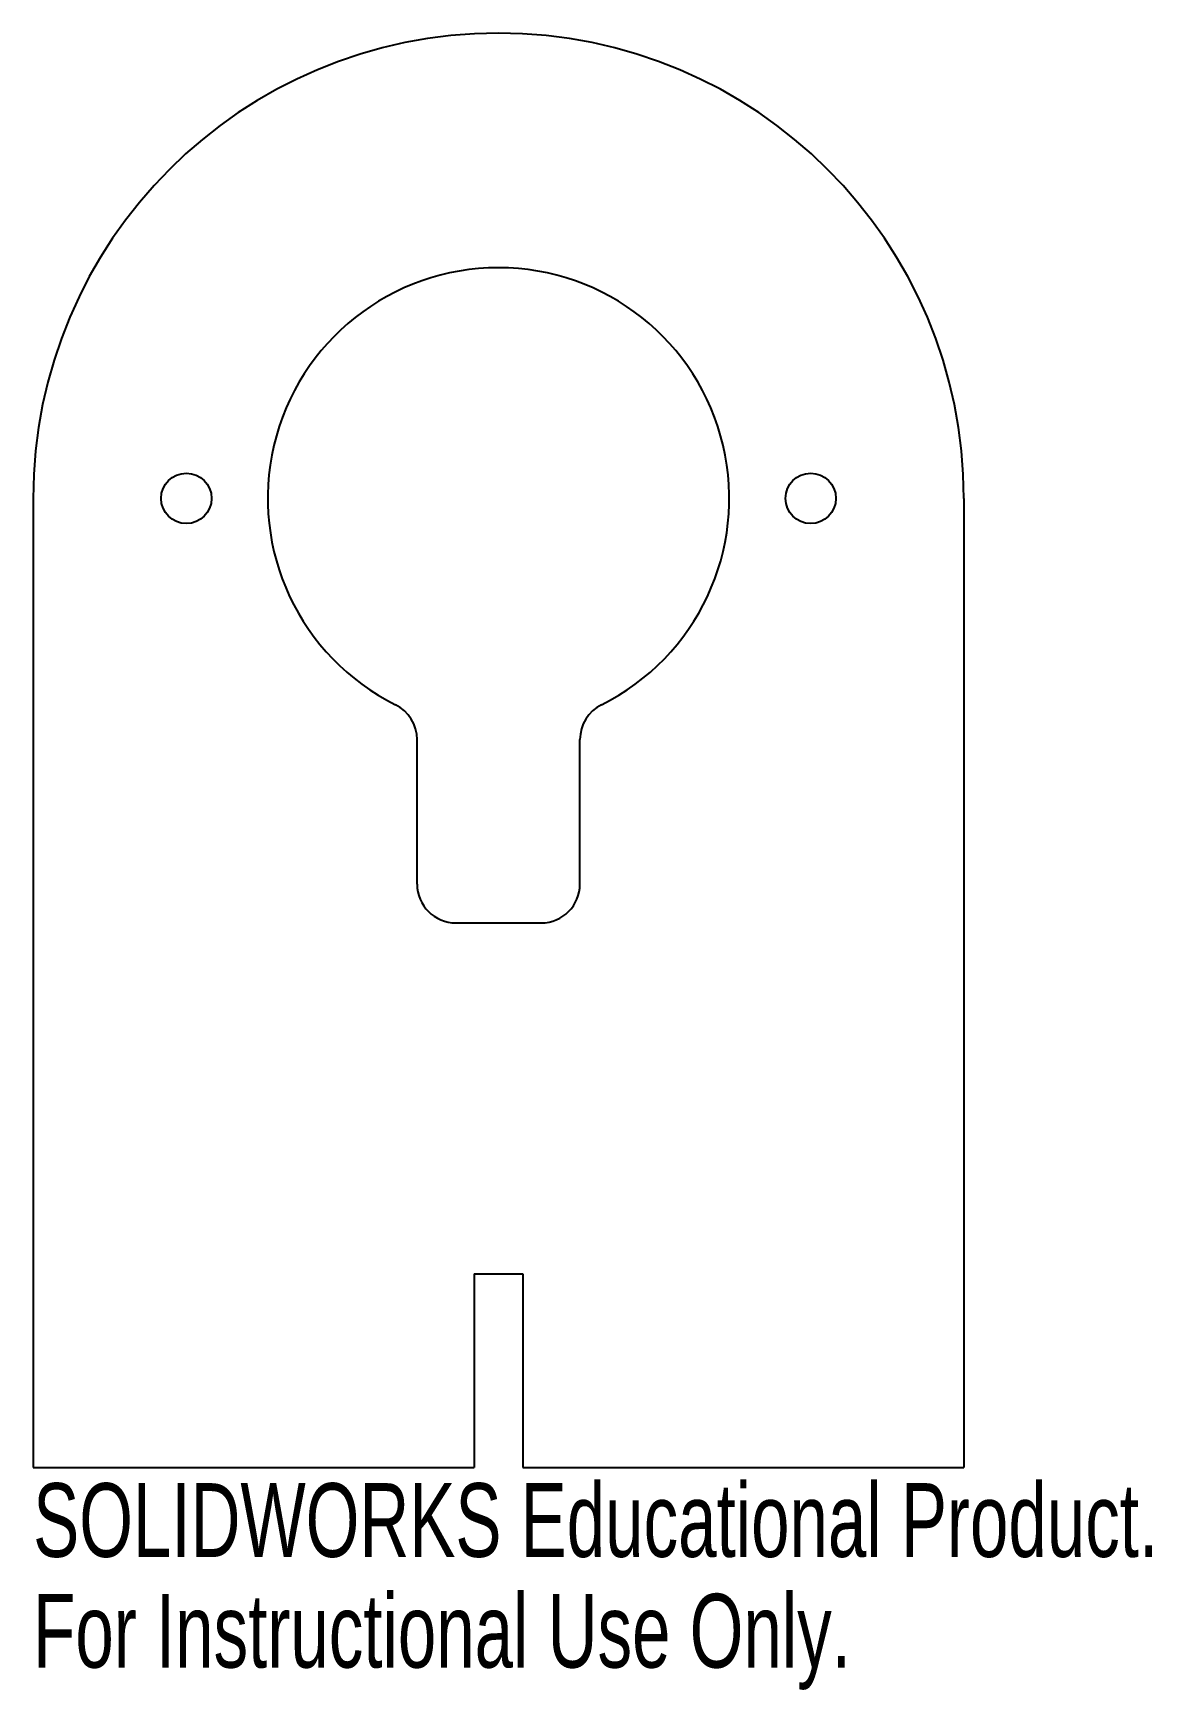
# Model space of a CAD drawing. Header units: inches. Extents: x -1.2 to 1.68, y -3.07 to 1.2.
import ezdxf

# ---------------------------------------------------------------- set-up
doc = ezdxf.new("R2010")
doc.units = ezdxf.units.IN
doc.header["$MEASUREMENT"] = 0
doc.styles.add('SLDTEXTSTYLE0', font='TXT', dxfattribs={"width": 0.7})

msp = doc.modelspace()

# ---------------------------------------------------------------- linework, layer by layer
at = {"color": 7, "linetype": 'Continuous', "lineweight": 25}
for p, q in [((-1.2, 0), (-1.2, -2.5)), ((1.2, 0), (1.2, -2.5)), ((-0.21, -0.995), (-0.21, -0.622)), ((0.21, -0.995), (0.21, -0.622)), ((-0.11, -1.095), (0.11, -1.095)), ((-0.0625, -2), (0.0625, -2)), ((-0.0625, -2), (-0.0625, -2.5)), ((0.0625, -2), (0.0625, -2.5)), ((-1.2, -2.5), (-0.0625, -2.5)), ((0.0625, -2.5), (1.2, -2.5))]:
    msp.add_line(p, q, dxfattribs=at)
for centre in [(-0.805, 0), (0.805, 0)]:
    msp.add_circle(centre, 0.065, dxfattribs=at)
for centre, radius, start, end in [((0, 0), 1.2, 0, 180), ((0, 0), 0.595, 296.4901, 243.5099), ((-0.31, -0.622), 0.1, 0, 63.5099), ((0.31, -0.622), 0.1, 116.4901, 180), ((-0.11, -0.995), 0.1, 180, 270), ((0.11, -0.995), 0.1, 270, 0)]:
    msp.add_arc(centre, radius, start, end, dxfattribs=at)

# ---------------------------------------------------------------- texts
at = {"color": 7, "linetype": 'Continuous', "char_height": 0.1903, "attachment_point": 1, "style": 'SLDTEXTSTYLE0'}
for s, insert in [('SOLIDWORKS Educational Product.', (-1.2, -2.5401)), ('For Instructional Use Only.', (-1.2, -2.8256))]:
    msp.add_mtext(s, dxfattribs=dict(at, insert=insert))

doc.saveas('drawing.dxf')
